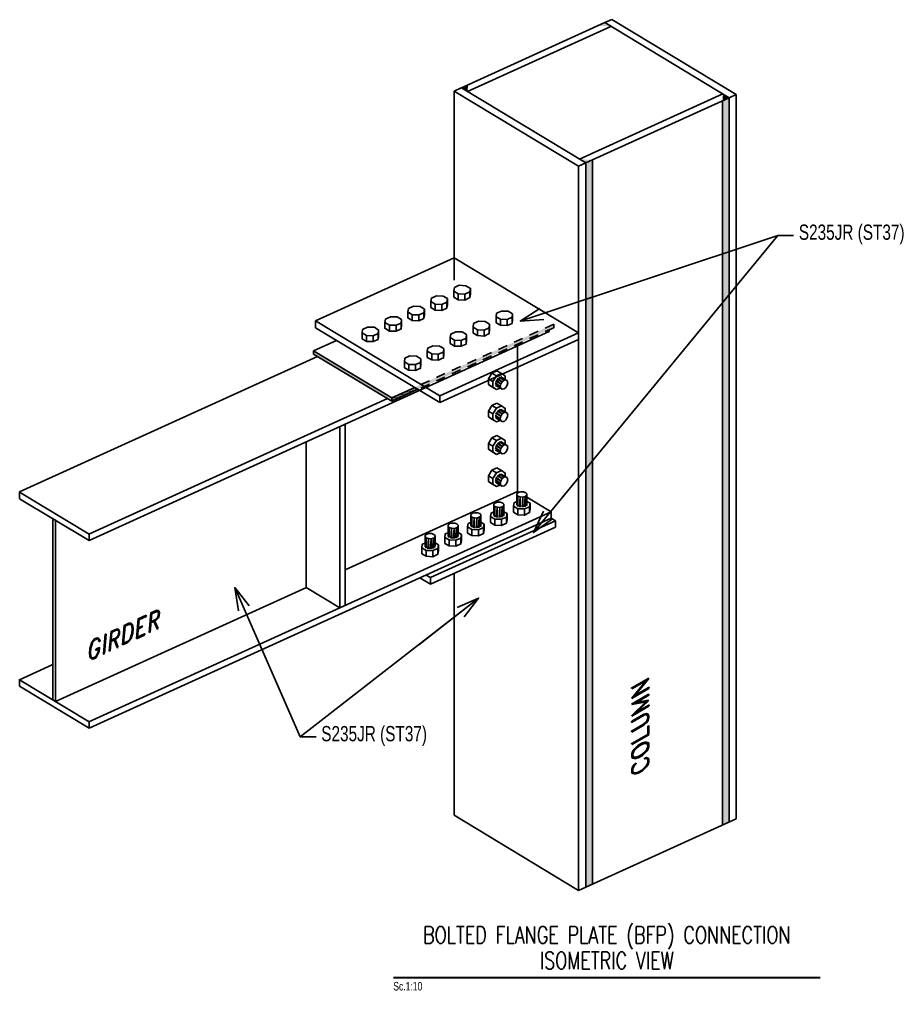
# Model space of a CAD drawing. Header units: millimetres. Extents: x 2772.1 to 2821.2, y 1269.4 to 1282.2.
# Drawn here: x 2809.52 to 2821.19, y 1269.35 to 1282.16 of the extents above; entities that cross this region are included whole.
import ezdxf
from ezdxf.enums import TextEntityAlignment as Align

# ---------------------------------------------------------------- set-up
doc = ezdxf.new("R2010")
doc.units = ezdxf.units.MM
doc.header["$MEASUREMENT"] = 0
doc.linetypes.add('CENTER2', pattern=[1.125, 0.75, -0.125, 0.125, -0.125])
doc.linetypes.add('HIDDEN2', pattern=[0.1875, 0.125, -0.0625])
for name, color, linetype in [('2', 2, 'Continuous'), ('4', 1, 'Continuous'), ('C1-0.1', 1, 'Continuous'), ('C2-0.2', 2, 'Continuous'), ('C3-0.3', 3, 'Continuous'), ('Dimensions & Leaders', 2, 'Continuous'), ('TEXT-0.2', 2, 'Continuous')]:
    doc.layers.add(name, color=color, linetype=linetype)
doc.styles.add('ROMAND', font='ROMAND.SHX', dxfattribs={"width": 0.8})
doc.styles.add('ROMANS', font='romans', dxfattribs={"height": 0.2})
doc.styles.add('Romanx', font='romanx.shx')
doc.dimstyles.new('LEADER', dxfattribs={"dimtxt": 0.2, "dimasz": 0.3, "dimexe": 0.15, "dimexo": 0, "dimgap": 0.1, "dimtad": 1, "dimdec": 0, "dimlfac": 100, "dimtxsty": 'Romanx', "dimcen": 0, "dimclrd": 2, "dimclre": 2, "dimclrt": 2, "dimadec": 0, "dimazin": 0, "dimtfac": 1, "dimtdec": 0, "dimtmove": 0, "dimatfit": 3, "dimfxl": 1, "dimarcsym": 0})
pattern_1 = [(0, (2587.531001, 1255.717417), (0.0028125, 0.005625), [0, -0.005625])]

msp = doc.modelspace()

# ---------------------------------------------------------------- hatches: boundary and pattern name
h = msp.add_hatch(color=1)
h.dxf.hatch_style = 1
h.paths.add_polyline_path([(2817.244, 1282.121), (2817.157, 1282.081), (2817.326, 1282.071)])
h = msp.add_hatch(color=1)
h.dxf.hatch_style = 1
h.paths.add_polyline_path([(2815.441, 1281.302), (2815.354, 1281.262), (2815.436, 1281.213), (2815.436, 1281.213)])
h = msp.add_hatch(color=1)
h.dxf.hatch_style = 1
h.paths.add_polyline_path([(2818.804, 1281.18), (2818.798, 1281.091), (2818.884, 1281.13), (2818.884, 1281.131)])
h = msp.add_hatch(color=1)
h.dxf.hatch_style = 1
h.paths.add_polyline_path([(2818.799, 1281.091), (2818.884, 1281.13), (2818.884, 1271.574), (2818.799, 1271.535)])
h = msp.add_hatch(color=1)
h.dxf.hatch_style = 1
h.paths.add_polyline_path([(2817.08, 1280.31), (2816.913, 1280.32), (2816.994, 1280.271)])
h = msp.add_hatch(color=1)
h.dxf.hatch_style = 1
h.paths.add_polyline_path([(2816.994, 1280.271), (2817.081, 1280.31), (2817.081, 1270.757), (2816.994, 1270.717)])
at = {"layer": 'C1-0.1', "linetype": 'Continuous'}
h = msp.add_hatch(dxfattribs=at)
h.set_pattern_fill('DOTS', color=256, scale=0.009016)
h.set_pattern_definition([(0, (2745.412016, 1219.96276), (0.00715645, 0.0143129), [0, -0.0143129])])
h.paths.add_polyline_path([(2814.571, 1277.41), (2814.738, 1277.31), (2814.738, 1277.31)])
h.paths.add_polyline_path([(2814.738, 1277.31), (2814.78, 1277.284), (2816.569, 1278.097), (2816.569, 1278.142), (2814.738, 1277.31)])
h = msp.add_hatch(dxfattribs=at)
h.set_pattern_fill('DOTS', color=256, scale=0.09)
h.set_pattern_definition(pattern_1)
h.paths.add_polyline_path([(2814.437, 1277.128), (2814.437, 1277.173), (2813.403, 1277.792), (2813.403, 1277.747)])
h = msp.add_hatch(dxfattribs=at)
h.set_pattern_fill('DOTS', color=256, scale=0.09)
h.set_pattern_definition(pattern_1)
h.paths.add_polyline_path([(2814.437, 1277.173), (2814.437, 1277.128), (2814.781, 1277.284), (2814.738, 1277.309)])

# ---------------------------------------------------------------- linework, layer by layer
at = {"color": 1}
for p, q in [((2813.403, 1277.792), (2813.706, 1277.929)), ((2814.437, 1277.173), (2814.74, 1277.31)), ((2814.437, 1277.128), (2814.781, 1277.284))]:
    msp.add_line(p, q, dxfattribs=at)
at = {"layer": '4'}
msp.add_line((2816.513, 1278.07), (2816.513, 1278.047), dxfattribs=at)
at = {"layer": 'C1-0.1'}
for p, q in [((2817.244, 1282.121), (2817.337, 1282.163)), ((2818.98, 1281.174), (2817.338, 1282.164)), ((2815.354, 1281.262), (2817.246, 1282.122)), ((2817.326, 1282.071), (2815.436, 1281.213)), ((2817.244, 1282.121), (2818.884, 1281.131)), ((2815.259, 1281.219), (2815.352, 1281.261)), ((2816.993, 1280.271), (2815.354, 1281.262)), ((2815.259, 1281.219), (2816.899, 1280.229)), ((2815.26, 1278.725), (2815.26, 1281.218)), ((2816.911, 1280.32), (2818.804, 1281.18)), ((2818.884, 1281.13), (2816.994, 1280.271)), ((2818.884, 1281.131), (2818.98, 1281.174)), ((2818.884, 1271.574), (2818.884, 1281.131)), ((2818.98, 1281.174), (2818.98, 1271.618)), ((2818.799, 1271.535), (2818.799, 1281.091)), ((2816.899, 1280.229), (2816.993, 1280.271)), ((2816.899, 1270.673), (2816.899, 1280.229)), ((2816.994, 1270.717), (2816.994, 1280.271)), ((2817.081, 1270.757), (2817.081, 1280.31)), ((2815.254, 1278.578), (2815.261, 1278.625)), ((2815.254, 1278.58), (2815.254, 1278.578)), ((2815.254, 1278.5), (2815.254, 1278.578)), ((2815.254, 1278.578), (2815.312, 1278.544)), ((2815.261, 1278.625), (2815.325, 1278.656)), ((2815.261, 1278.625), (2815.261, 1278.622)), ((2815.399, 1278.54), (2815.312, 1278.544)), ((2815.312, 1278.544), (2815.312, 1278.464)), ((2815.312, 1278.544), (2815.312, 1278.542)), ((2815.325, 1278.656), (2815.414, 1278.651)), ((2815.325, 1278.656), (2815.325, 1278.653)), ((2815.466, 1278.571), (2815.399, 1278.54)), ((2815.399, 1278.542), (2815.399, 1278.54)), ((2815.399, 1278.462), (2815.399, 1278.54)), ((2815.414, 1278.653), (2815.414, 1278.651)), ((2815.414, 1278.651), (2815.472, 1278.616)), ((2815.472, 1278.616), (2815.466, 1278.571)), ((2815.466, 1278.493), (2815.466, 1278.571)), ((2815.466, 1278.571), (2815.466, 1278.569)), ((2815.472, 1278.538), (2815.466, 1278.493)), ((2815.472, 1278.616), (2815.472, 1278.618)), ((2815.472, 1278.538), (2815.472, 1278.616)), ((2815.472, 1278.54), (2815.472, 1278.538)), ((2814.951, 1278.442), (2814.958, 1278.486)), ((2814.951, 1278.362), (2814.951, 1278.442)), ((2814.951, 1278.442), (2815.009, 1278.406)), ((2814.951, 1278.442), (2814.951, 1278.44)), ((2814.958, 1278.486), (2815.025, 1278.518)), ((2814.958, 1278.489), (2814.958, 1278.486)), ((2815.009, 1278.408), (2815.009, 1278.406)), ((2815.025, 1278.518), (2815.111, 1278.513)), ((2815.025, 1278.518), (2815.025, 1278.515)), ((2815.163, 1278.433), (2815.096, 1278.404)), ((2815.111, 1278.515), (2815.111, 1278.513)), ((2815.111, 1278.513), (2815.169, 1278.48)), ((2815.169, 1278.48), (2815.163, 1278.433)), ((2815.163, 1278.435), (2815.163, 1278.433)), ((2815.163, 1278.355), (2815.163, 1278.433)), ((2815.169, 1278.4), (2815.169, 1278.48)), ((2815.169, 1278.48), (2815.169, 1278.478)), ((2815.254, 1278.502), (2815.254, 1278.5)), ((2815.312, 1278.464), (2815.254, 1278.5)), ((2815.312, 1278.466), (2815.312, 1278.464)), ((2815.399, 1278.462), (2815.312, 1278.464)), ((2815.466, 1278.493), (2815.399, 1278.462)), ((2815.399, 1278.464), (2815.399, 1278.462)), ((2815.466, 1278.493), (2815.466, 1278.491)), ((2814.648, 1278.304), (2814.655, 1278.351)), ((2814.648, 1278.226), (2814.648, 1278.304)), ((2814.648, 1278.304), (2814.706, 1278.268)), ((2814.648, 1278.304), (2814.648, 1278.302)), ((2814.655, 1278.351), (2814.722, 1278.379)), ((2814.655, 1278.351), (2814.655, 1278.348)), ((2814.722, 1278.382), (2814.722, 1278.379)), ((2814.722, 1278.379), (2814.808, 1278.377)), ((2814.86, 1278.295), (2814.793, 1278.266)), ((2814.808, 1278.377), (2814.866, 1278.342)), ((2814.808, 1278.377), (2814.808, 1278.375)), ((2814.866, 1278.342), (2814.86, 1278.295)), ((2814.86, 1278.297), (2814.86, 1278.295)), ((2814.86, 1278.217), (2814.86, 1278.295)), ((2814.866, 1278.342), (2814.866, 1278.344)), ((2814.866, 1278.264), (2814.866, 1278.342)), ((2814.951, 1278.364), (2814.951, 1278.362)), ((2815.009, 1278.328), (2814.951, 1278.362)), ((2815.096, 1278.404), (2815.009, 1278.406)), ((2815.009, 1278.406), (2815.009, 1278.328)), ((2815.096, 1278.324), (2815.009, 1278.328)), ((2815.009, 1278.328), (2815.009, 1278.326)), ((2815.096, 1278.324), (2815.096, 1278.404)), ((2815.096, 1278.404), (2815.096, 1278.402)), ((2815.163, 1278.355), (2815.096, 1278.324)), ((2815.096, 1278.326), (2815.096, 1278.324)), ((2815.169, 1278.4), (2815.163, 1278.355)), ((2815.163, 1278.355), (2815.163, 1278.353)), ((2815.169, 1278.402), (2815.169, 1278.4)), ((2815.811, 1278.241), (2815.818, 1278.288)), ((2815.884, 1278.317), (2815.818, 1278.288)), ((2815.818, 1278.288), (2815.818, 1278.286)), ((2815.884, 1278.319), (2815.884, 1278.317)), ((2815.884, 1278.317), (2815.971, 1278.315)), ((2815.971, 1278.315), (2816.029, 1278.279)), ((2815.971, 1278.315), (2815.971, 1278.313)), ((2816.029, 1278.281), (2816.029, 1278.279)), ((2814.345, 1278.167), (2814.352, 1278.211)), ((2814.345, 1278.089), (2814.345, 1278.167)), ((2814.345, 1278.167), (2814.403, 1278.131)), ((2814.345, 1278.167), (2814.345, 1278.165)), ((2814.352, 1278.211), (2814.419, 1278.242)), ((2814.352, 1278.214), (2814.352, 1278.211)), ((2814.419, 1278.242), (2814.505, 1278.238)), ((2814.419, 1278.242), (2814.419, 1278.24)), ((2814.559, 1278.158), (2814.492, 1278.129)), ((2814.505, 1278.24), (2814.505, 1278.238)), ((2814.505, 1278.238), (2814.563, 1278.205)), ((2814.563, 1278.205), (2814.559, 1278.158)), ((2814.559, 1278.16), (2814.559, 1278.158)), ((2814.559, 1278.08), (2814.559, 1278.158)), ((2814.563, 1278.127), (2814.563, 1278.205)), ((2814.563, 1278.205), (2814.563, 1278.202)), ((2814.706, 1278.19), (2814.648, 1278.226)), ((2814.648, 1278.226), (2814.648, 1278.224)), ((2814.706, 1278.27), (2814.706, 1278.268)), ((2814.793, 1278.266), (2814.706, 1278.268)), ((2814.706, 1278.268), (2814.706, 1278.19)), ((2814.706, 1278.192), (2814.706, 1278.19)), ((2814.793, 1278.188), (2814.706, 1278.19)), ((2814.793, 1278.188), (2814.793, 1278.266)), ((2814.793, 1278.266), (2814.793, 1278.264)), ((2814.86, 1278.217), (2814.793, 1278.188)), ((2814.793, 1278.188), (2814.793, 1278.186)), ((2814.866, 1278.264), (2814.86, 1278.217)), ((2814.86, 1278.219), (2814.86, 1278.217)), ((2814.866, 1278.264), (2814.866, 1278.261)), ((2815.581, 1278.181), (2815.515, 1278.15)), ((2815.515, 1278.152), (2815.515, 1278.15)), ((2815.581, 1278.181), (2815.668, 1278.177)), ((2815.581, 1278.181), (2815.581, 1278.179)), ((2815.668, 1278.179), (2815.668, 1278.177)), ((2815.668, 1278.177), (2815.726, 1278.143)), ((2815.811, 1278.244), (2815.811, 1278.241)), ((2815.811, 1278.163), (2815.811, 1278.241)), ((2815.869, 1278.208), (2815.811, 1278.241)), ((2815.869, 1278.128), (2815.811, 1278.163)), ((2815.811, 1278.163), (2815.811, 1278.161)), ((2815.869, 1278.128), (2815.869, 1278.208)), ((2815.956, 1278.204), (2815.869, 1278.208)), ((2815.869, 1278.208), (2815.869, 1278.206)), ((2816.023, 1278.235), (2815.956, 1278.204)), ((2815.956, 1278.206), (2815.956, 1278.204)), ((2815.956, 1278.126), (2815.956, 1278.204)), ((2816.023, 1278.154), (2815.956, 1278.126)), ((2816.029, 1278.279), (2816.023, 1278.235)), ((2816.023, 1278.154), (2816.023, 1278.235)), ((2816.023, 1278.235), (2816.023, 1278.232)), ((2816.029, 1278.201), (2816.023, 1278.154)), ((2816.023, 1278.157), (2816.023, 1278.154)), ((2816.029, 1278.201), (2816.029, 1278.279)), ((2816.029, 1278.204), (2816.029, 1278.201)), ((2814.044, 1278.029), (2814.049, 1278.075)), ((2814.044, 1278.031), (2814.044, 1278.029)), ((2814.044, 1277.951), (2814.044, 1278.029)), ((2814.044, 1278.029), (2814.1, 1277.993)), ((2814.049, 1278.075), (2814.116, 1278.104)), ((2814.049, 1278.075), (2814.049, 1278.073)), ((2814.116, 1278.107), (2814.116, 1278.104)), ((2814.116, 1278.104), (2814.205, 1278.102)), ((2814.205, 1278.102), (2814.26, 1278.066)), ((2814.205, 1278.102), (2814.205, 1278.1)), ((2814.26, 1278.066), (2814.256, 1278.022)), ((2814.26, 1278.066), (2814.26, 1278.069)), ((2814.26, 1277.989), (2814.26, 1278.066)), ((2814.403, 1278.053), (2814.345, 1278.089)), ((2814.345, 1278.089), (2814.345, 1278.087)), ((2814.403, 1278.133), (2814.403, 1278.131)), ((2814.492, 1278.129), (2814.403, 1278.131)), ((2814.403, 1278.131), (2814.403, 1278.053)), ((2814.492, 1278.049), (2814.403, 1278.053)), ((2814.403, 1278.053), (2814.403, 1278.051)), ((2814.492, 1278.049), (2814.492, 1278.129)), ((2814.492, 1278.129), (2814.492, 1278.127)), ((2814.559, 1278.08), (2814.492, 1278.049)), ((2814.492, 1278.051), (2814.492, 1278.049)), ((2814.563, 1278.127), (2814.559, 1278.08)), ((2814.559, 1278.08), (2814.559, 1278.078)), ((2814.563, 1278.127), (2814.563, 1278.124)), ((2815.279, 1278.043), (2815.212, 1278.012)), ((2815.279, 1278.045), (2815.279, 1278.043)), ((2815.279, 1278.043), (2815.365, 1278.041)), ((2815.365, 1278.041), (2815.365, 1278.039)), ((2815.365, 1278.041), (2815.423, 1278.005)), ((2815.515, 1278.15), (2815.508, 1278.105)), ((2815.508, 1278.105), (2815.508, 1278.025)), ((2815.566, 1278.07), (2815.508, 1278.105)), ((2815.508, 1278.105), (2815.508, 1278.103)), ((2815.508, 1278.028), (2815.508, 1278.025)), ((2815.566, 1277.992), (2815.508, 1278.025)), ((2815.566, 1277.992), (2815.566, 1278.07)), ((2815.653, 1278.065), (2815.566, 1278.07)), ((2815.566, 1278.07), (2815.566, 1278.068)), ((2815.72, 1278.097), (2815.653, 1278.065)), ((2815.653, 1278.068), (2815.653, 1278.065)), ((2815.653, 1277.987), (2815.653, 1278.065)), ((2815.726, 1278.143), (2815.72, 1278.097)), ((2815.72, 1278.019), (2815.72, 1278.097)), ((2815.72, 1278.097), (2815.72, 1278.094)), ((2815.726, 1278.063), (2815.72, 1278.019)), ((2815.726, 1278.063), (2815.726, 1278.143)), ((2815.726, 1278.143), (2815.726, 1278.141)), ((2815.726, 1278.065), (2815.726, 1278.063)), ((2815.869, 1278.13), (2815.869, 1278.128)), ((2815.956, 1278.126), (2815.869, 1278.128)), ((2815.956, 1278.126), (2815.956, 1278.123)), ((2814.1, 1277.915), (2814.044, 1277.951)), ((2814.044, 1277.951), (2814.044, 1277.948)), ((2814.1, 1277.995), (2814.1, 1277.993)), ((2814.189, 1277.991), (2814.1, 1277.993)), ((2814.1, 1277.993), (2814.1, 1277.915)), ((2814.1, 1277.917), (2814.1, 1277.915)), ((2814.189, 1277.913), (2814.1, 1277.915)), ((2814.256, 1278.022), (2814.189, 1277.991)), ((2814.189, 1277.993), (2814.189, 1277.991)), ((2814.189, 1277.913), (2814.189, 1277.991)), ((2814.256, 1277.942), (2814.189, 1277.913)), ((2814.256, 1277.942), (2814.256, 1278.022)), ((2814.256, 1278.022), (2814.256, 1278.02)), ((2814.26, 1277.989), (2814.256, 1277.942)), ((2814.256, 1277.944), (2814.256, 1277.942)), ((2814.26, 1277.989), (2814.26, 1277.986)), ((2815.205, 1277.967), (2815.212, 1278.012)), ((2815.205, 1277.889), (2815.205, 1277.967)), ((2815.263, 1277.932), (2815.205, 1277.967)), ((2815.205, 1277.967), (2815.205, 1277.965)), ((2815.212, 1278.014), (2815.212, 1278.012)), ((2815.263, 1277.934), (2815.263, 1277.932)), ((2815.263, 1277.854), (2815.263, 1277.932)), ((2815.352, 1277.929), (2815.263, 1277.932)), ((2815.417, 1277.958), (2815.352, 1277.929)), ((2815.352, 1277.852), (2815.352, 1277.929)), ((2815.352, 1277.929), (2815.352, 1277.927)), ((2815.423, 1278.005), (2815.417, 1277.958)), ((2815.417, 1277.961), (2815.417, 1277.958)), ((2815.417, 1277.88), (2815.417, 1277.958)), ((2815.423, 1277.927), (2815.417, 1277.88)), ((2815.423, 1278.005), (2815.423, 1278.003)), ((2815.423, 1277.927), (2815.423, 1278.005)), ((2815.423, 1277.927), (2815.423, 1277.925)), ((2815.653, 1277.987), (2815.566, 1277.992)), ((2815.566, 1277.992), (2815.566, 1277.99)), ((2815.72, 1278.019), (2815.653, 1277.987)), ((2815.653, 1277.99), (2815.653, 1277.987)), ((2815.72, 1278.019), (2815.72, 1278.016)), ((2814.904, 1277.785), (2814.911, 1277.83)), ((2814.904, 1277.705), (2814.904, 1277.785)), ((2814.962, 1277.75), (2814.904, 1277.785)), ((2814.904, 1277.785), (2814.904, 1277.783)), ((2814.976, 1277.859), (2814.911, 1277.828)), ((2814.911, 1277.83), (2814.911, 1277.828)), ((2814.976, 1277.859), (2815.065, 1277.854)), ((2814.976, 1277.859), (2814.976, 1277.857)), ((2815.116, 1277.776), (2815.049, 1277.747)), ((2815.065, 1277.857), (2815.065, 1277.854)), ((2815.065, 1277.854), (2815.123, 1277.821)), ((2815.123, 1277.823), (2815.116, 1277.776)), ((2815.116, 1277.779), (2815.116, 1277.776)), ((2815.116, 1277.698), (2815.116, 1277.776)), ((2815.123, 1277.743), (2815.123, 1277.823)), ((2815.123, 1277.821), (2815.123, 1277.819)), ((2815.263, 1277.854), (2815.205, 1277.889)), ((2815.205, 1277.889), (2815.205, 1277.887)), ((2815.352, 1277.852), (2815.263, 1277.854)), ((2815.263, 1277.854), (2815.263, 1277.852)), ((2815.417, 1277.88), (2815.352, 1277.852)), ((2815.352, 1277.852), (2815.352, 1277.849)), ((2815.417, 1277.883), (2815.417, 1277.88)), ((2814.601, 1277.648), (2814.608, 1277.693)), ((2814.601, 1277.568), (2814.601, 1277.648)), ((2814.659, 1277.613), (2814.601, 1277.648)), ((2814.601, 1277.648), (2814.601, 1277.646)), ((2814.673, 1277.724), (2814.608, 1277.693)), ((2814.608, 1277.695), (2814.608, 1277.693)), ((2814.673, 1277.724), (2814.673, 1277.722)), ((2814.673, 1277.724), (2814.762, 1277.72)), ((2814.813, 1277.639), (2814.746, 1277.61)), ((2814.762, 1277.722), (2814.762, 1277.72)), ((2814.762, 1277.72), (2814.82, 1277.686)), ((2814.82, 1277.686), (2814.813, 1277.639)), ((2814.813, 1277.642), (2814.813, 1277.639)), ((2814.813, 1277.561), (2814.813, 1277.639)), ((2814.82, 1277.606), (2814.82, 1277.686)), ((2814.82, 1277.686), (2814.82, 1277.684)), ((2814.904, 1277.707), (2814.904, 1277.705)), ((2814.962, 1277.672), (2814.904, 1277.705)), ((2814.962, 1277.752), (2814.962, 1277.75)), ((2814.962, 1277.672), (2814.962, 1277.75)), ((2815.049, 1277.747), (2814.962, 1277.75)), ((2815.049, 1277.667), (2814.962, 1277.672)), ((2814.962, 1277.672), (2814.962, 1277.669)), ((2815.049, 1277.747), (2815.049, 1277.745)), ((2815.049, 1277.667), (2815.049, 1277.747)), ((2815.116, 1277.698), (2815.049, 1277.667)), ((2815.049, 1277.669), (2815.049, 1277.667)), ((2815.123, 1277.743), (2815.116, 1277.698)), ((2815.116, 1277.698), (2815.116, 1277.696)), ((2815.123, 1277.745), (2815.123, 1277.743)), ((2814.601, 1277.57), (2814.601, 1277.568)), ((2814.659, 1277.535), (2814.601, 1277.568)), ((2814.659, 1277.615), (2814.659, 1277.613)), ((2814.659, 1277.535), (2814.659, 1277.613)), ((2814.746, 1277.61), (2814.659, 1277.613)), ((2814.746, 1277.53), (2814.659, 1277.535)), ((2814.659, 1277.535), (2814.659, 1277.532)), ((2814.746, 1277.61), (2814.746, 1277.608)), ((2814.746, 1277.53), (2814.746, 1277.61)), ((2814.813, 1277.561), (2814.746, 1277.53)), ((2814.746, 1277.532), (2814.746, 1277.53)), ((2814.82, 1277.606), (2814.813, 1277.561)), ((2814.813, 1277.561), (2814.813, 1277.559)), ((2814.82, 1277.608), (2814.82, 1277.606)), ((2815.756, 1277.498), (2815.823, 1277.527)), ((2815.823, 1277.527), (2815.883, 1277.491)), ((2815.71, 1277.422), (2815.756, 1277.498)), ((2815.71, 1277.424), (2815.71, 1277.422)), ((2815.71, 1277.349), (2815.71, 1277.422)), ((2815.71, 1277.422), (2815.77, 1277.387)), ((2815.756, 1277.498), (2815.817, 1277.46)), ((2815.756, 1277.498), (2815.756, 1277.496)), ((2815.817, 1277.46), (2815.77, 1277.387)), ((2815.77, 1277.389), (2815.77, 1277.387)), ((2815.77, 1277.387), (2815.77, 1277.311)), ((2815.872, 1277.355), (2815.805, 1277.393)), ((2815.81, 1277.404), (2815.872, 1277.355)), ((2815.883, 1277.491), (2815.817, 1277.46)), ((2815.817, 1277.462), (2815.817, 1277.46)), ((2815.89, 1277.384), (2815.823, 1277.422)), ((2815.89, 1277.384), (2815.832, 1277.429)), ((2815.85, 1277.442), (2815.917, 1277.404)), ((2815.917, 1277.404), (2815.859, 1277.444)), ((2815.872, 1277.355), (2815.89, 1277.384)), ((2815.941, 1277.407), (2815.874, 1277.447)), ((2815.883, 1277.491), (2815.93, 1277.46)), ((2815.883, 1277.491), (2815.883, 1277.489)), ((2815.917, 1277.404), (2815.89, 1277.384)), ((2815.941, 1277.407), (2815.917, 1277.404)), ((2815.93, 1277.46), (2815.93, 1277.413)), ((2815.93, 1277.46), (2815.93, 1277.458)), ((2815.959, 1277.395), (2815.941, 1277.407)), ((2815.959, 1277.395), (2815.966, 1277.369)), ((2815.756, 1277.318), (2815.71, 1277.349)), ((2815.71, 1277.349), (2815.77, 1277.311)), ((2815.71, 1277.349), (2815.71, 1277.346)), ((2815.817, 1277.28), (2815.756, 1277.318)), ((2815.756, 1277.318), (2815.756, 1277.315)), ((2815.77, 1277.313), (2815.77, 1277.311)), ((2815.77, 1277.311), (2815.817, 1277.28)), ((2815.799, 1277.362), (2815.866, 1277.322)), ((2815.866, 1277.322), (2815.801, 1277.371)), ((2815.803, 1277.344), (2815.872, 1277.297)), ((2815.872, 1277.297), (2815.805, 1277.335)), ((2815.863, 1277.3), (2815.817, 1277.28)), ((2815.817, 1277.282), (2815.817, 1277.28)), ((2815.89, 1277.284), (2815.819, 1277.329)), ((2815.825, 1277.324), (2815.89, 1277.284)), ((2815.872, 1277.355), (2815.866, 1277.322)), ((2815.866, 1277.324), (2815.866, 1277.322)), ((2815.866, 1277.322), (2815.872, 1277.297)), ((2815.89, 1277.284), (2815.872, 1277.297)), ((2815.89, 1277.284), (2815.917, 1277.289)), ((2815.917, 1277.289), (2815.941, 1277.309)), ((2815.941, 1277.309), (2815.959, 1277.338)), ((2815.966, 1277.369), (2815.959, 1277.338)), ((2815.71, 1276.997), (2815.756, 1277.07)), ((2815.756, 1277.07), (2815.823, 1277.101)), ((2815.756, 1277.072), (2815.756, 1277.07)), ((2815.817, 1277.035), (2815.756, 1277.07)), ((2815.77, 1276.961), (2815.817, 1277.035)), ((2815.883, 1277.064), (2815.817, 1277.035)), ((2815.817, 1277.035), (2815.817, 1277.032)), ((2815.823, 1277.101), (2815.883, 1277.064)), ((2815.823, 1277.101), (2815.823, 1277.099)), ((2815.89, 1276.959), (2815.832, 1277.003)), ((2815.917, 1276.977), (2815.85, 1277.017)), ((2815.859, 1277.017), (2815.917, 1276.977)), ((2815.941, 1276.981), (2815.874, 1277.019)), ((2815.883, 1277.066), (2815.883, 1277.064)), ((2815.883, 1277.064), (2815.93, 1277.032)), ((2815.93, 1277.035), (2815.93, 1277.032)), ((2815.93, 1277.032), (2815.93, 1276.988)), ((2815.71, 1276.921), (2815.71, 1276.997)), ((2815.71, 1276.997), (2815.77, 1276.961)), ((2815.71, 1276.997), (2815.71, 1276.994)), ((2815.71, 1276.923), (2815.71, 1276.921)), ((2815.756, 1276.89), (2815.71, 1276.921)), ((2815.71, 1276.921), (2815.77, 1276.885)), ((2815.754, 1276.89), (2815.761, 1276.89)), ((2815.817, 1276.854), (2815.756, 1276.89)), ((2815.77, 1276.961), (2815.77, 1276.885)), ((2815.77, 1276.961), (2815.77, 1276.959)), ((2815.77, 1276.885), (2815.817, 1276.854)), ((2815.77, 1276.885), (2815.77, 1276.883)), ((2815.799, 1276.934), (2815.866, 1276.896)), ((2815.866, 1276.896), (2815.801, 1276.945)), ((2815.803, 1276.917), (2815.872, 1276.87)), ((2815.872, 1276.928), (2815.805, 1276.968)), ((2815.872, 1276.87), (2815.805, 1276.91)), ((2815.81, 1276.979), (2815.872, 1276.928)), ((2815.863, 1276.874), (2815.817, 1276.854)), ((2815.89, 1276.859), (2815.819, 1276.901)), ((2815.89, 1276.959), (2815.825, 1276.997)), ((2815.825, 1276.896), (2815.89, 1276.859)), ((2815.872, 1276.928), (2815.866, 1276.896)), ((2815.866, 1276.896), (2815.872, 1276.87)), ((2815.866, 1276.896), (2815.866, 1276.894)), ((2815.872, 1276.928), (2815.89, 1276.959)), ((2815.89, 1276.959), (2815.917, 1276.977)), ((2815.917, 1276.977), (2815.941, 1276.981)), ((2815.917, 1276.861), (2815.941, 1276.881)), ((2815.959, 1276.968), (2815.941, 1276.981)), ((2815.941, 1276.881), (2815.959, 1276.91)), ((2815.959, 1276.968), (2815.966, 1276.943)), ((2815.966, 1276.943), (2815.959, 1276.91)), ((2813.75, 1274.402), (2813.75, 1276.791)), ((2813.82, 1274.434), (2813.82, 1276.823)), ((2815.817, 1276.854), (2815.817, 1276.852)), ((2815.89, 1276.859), (2815.872, 1276.87)), ((2815.89, 1276.859), (2815.917, 1276.861)), ((2815.71, 1276.569), (2815.756, 1276.645)), ((2815.756, 1276.645), (2815.823, 1276.674)), ((2815.817, 1276.607), (2815.756, 1276.645)), ((2815.756, 1276.645), (2815.756, 1276.643)), ((2815.883, 1276.638), (2815.817, 1276.607)), ((2815.823, 1276.676), (2815.823, 1276.674)), ((2815.823, 1276.674), (2815.883, 1276.638)), ((2815.883, 1276.64), (2815.883, 1276.638)), ((2815.883, 1276.638), (2815.93, 1276.607)), ((2813.307, 1274.669), (2813.307, 1276.591)), ((2815.71, 1276.571), (2815.71, 1276.569)), ((2815.71, 1276.495), (2815.71, 1276.569)), ((2815.71, 1276.569), (2815.77, 1276.533)), ((2815.756, 1276.464), (2815.71, 1276.495)), ((2815.71, 1276.495), (2815.77, 1276.458)), ((2815.71, 1276.495), (2815.71, 1276.493)), ((2815.77, 1276.533), (2815.817, 1276.607)), ((2815.77, 1276.536), (2815.77, 1276.533)), ((2815.77, 1276.533), (2815.77, 1276.458)), ((2815.799, 1276.509), (2815.866, 1276.469)), ((2815.866, 1276.469), (2815.801, 1276.518)), ((2815.803, 1276.491), (2815.872, 1276.444)), ((2815.872, 1276.502), (2815.805, 1276.54)), ((2815.81, 1276.551), (2815.872, 1276.502)), ((2815.817, 1276.609), (2815.817, 1276.607)), ((2815.89, 1276.531), (2815.825, 1276.571)), ((2815.89, 1276.531), (2815.832, 1276.576)), ((2815.917, 1276.551), (2815.85, 1276.589)), ((2815.859, 1276.591), (2815.917, 1276.551)), ((2815.872, 1276.502), (2815.866, 1276.469)), ((2815.872, 1276.502), (2815.89, 1276.531)), ((2815.941, 1276.553), (2815.874, 1276.594)), ((2815.89, 1276.531), (2815.917, 1276.551)), ((2815.917, 1276.551), (2815.941, 1276.553)), ((2815.93, 1276.607), (2815.93, 1276.56)), ((2815.93, 1276.607), (2815.93, 1276.605)), ((2815.959, 1276.542), (2815.941, 1276.553)), ((2815.959, 1276.542), (2815.966, 1276.516)), ((2815.966, 1276.516), (2815.959, 1276.484)), ((2815.817, 1276.426), (2815.756, 1276.464)), ((2815.756, 1276.464), (2815.756, 1276.462)), ((2815.77, 1276.46), (2815.77, 1276.458)), ((2815.77, 1276.458), (2815.817, 1276.426)), ((2815.872, 1276.444), (2815.805, 1276.482)), ((2815.863, 1276.446), (2815.817, 1276.426)), ((2815.817, 1276.429), (2815.817, 1276.426)), ((2815.89, 1276.431), (2815.819, 1276.475)), ((2815.825, 1276.471), (2815.89, 1276.431)), ((2815.866, 1276.471), (2815.866, 1276.469)), ((2815.866, 1276.469), (2815.872, 1276.444)), ((2815.89, 1276.431), (2815.872, 1276.444)), ((2815.89, 1276.431), (2815.917, 1276.435)), ((2815.917, 1276.435), (2815.941, 1276.455)), ((2815.941, 1276.455), (2815.959, 1276.484)), ((2815.756, 1276.217), (2815.823, 1276.248)), ((2815.823, 1276.248), (2815.883, 1276.213)), ((2815.823, 1276.248), (2815.823, 1276.246)), ((2815.71, 1276.144), (2815.756, 1276.217)), ((2815.71, 1276.146), (2815.71, 1276.144)), ((2815.71, 1276.068), (2815.71, 1276.144)), ((2815.71, 1276.144), (2815.77, 1276.108)), ((2815.756, 1276.219), (2815.756, 1276.217)), ((2815.817, 1276.181), (2815.756, 1276.217)), ((2815.77, 1276.108), (2815.817, 1276.181)), ((2815.77, 1276.108), (2815.77, 1276.032)), ((2815.77, 1276.108), (2815.77, 1276.106)), ((2815.872, 1276.074), (2815.805, 1276.115)), ((2815.81, 1276.126), (2815.872, 1276.074)), ((2815.883, 1276.213), (2815.817, 1276.181)), ((2815.817, 1276.184), (2815.817, 1276.181)), ((2815.89, 1276.106), (2815.825, 1276.144)), ((2815.89, 1276.106), (2815.832, 1276.15)), ((2815.917, 1276.123), (2815.85, 1276.164)), ((2815.859, 1276.164), (2815.917, 1276.123)), ((2815.872, 1276.074), (2815.89, 1276.106)), ((2815.941, 1276.128), (2815.874, 1276.166)), ((2815.883, 1276.213), (2815.93, 1276.179)), ((2815.883, 1276.213), (2815.883, 1276.21)), ((2815.89, 1276.106), (2815.917, 1276.123)), ((2815.917, 1276.123), (2815.941, 1276.128)), ((2815.93, 1276.181), (2815.93, 1276.179)), ((2815.93, 1276.179), (2815.93, 1276.135)), ((2815.959, 1276.115), (2815.941, 1276.128)), ((2815.959, 1276.115), (2815.966, 1276.09)), ((2815.71, 1276.07), (2815.71, 1276.068)), ((2815.756, 1276.037), (2815.71, 1276.068)), ((2815.71, 1276.068), (2815.77, 1276.032)), ((2815.754, 1276.037), (2815.761, 1276.037)), ((2815.817, 1276.001), (2815.756, 1276.037)), ((2815.77, 1276.034), (2815.77, 1276.032)), ((2815.77, 1276.032), (2815.817, 1276.001)), ((2815.799, 1276.081), (2815.866, 1276.043)), ((2815.866, 1276.043), (2815.801, 1276.092)), ((2815.803, 1276.063), (2815.872, 1276.017)), ((2815.872, 1276.017), (2815.805, 1276.057)), ((2815.863, 1276.021), (2815.817, 1276.001)), ((2815.817, 1276.001), (2815.817, 1275.999)), ((2815.89, 1276.005), (2815.819, 1276.048)), ((2815.825, 1276.043), (2815.89, 1276.005)), ((2815.872, 1276.074), (2815.866, 1276.043)), ((2815.866, 1276.043), (2815.872, 1276.017)), ((2815.866, 1276.043), (2815.866, 1276.041)), ((2815.89, 1276.005), (2815.872, 1276.017)), ((2815.89, 1276.005), (2815.917, 1276.01)), ((2815.917, 1276.01), (2815.941, 1276.028)), ((2815.941, 1276.028), (2815.959, 1276.057)), ((2815.966, 1276.09), (2815.959, 1276.057)), ((2816.086, 1275.908), (2816.083, 1275.89)), ((2816.099, 1275.873), (2816.083, 1275.89)), ((2816.083, 1275.89), (2816.083, 1275.755)), ((2816.106, 1275.924), (2816.086, 1275.908)), ((2816.095, 1275.743), (2816.099, 1275.873)), ((2816.099, 1275.875), (2816.099, 1275.873)), ((2816.128, 1275.864), (2816.099, 1275.873)), ((2816.099, 1275.739), (2816.099, 1275.873)), ((2816.106, 1275.924), (2816.137, 1275.931)), ((2816.119, 1275.73), (2816.128, 1275.864)), ((2816.164, 1275.862), (2816.128, 1275.864)), ((2816.128, 1275.864), (2816.128, 1275.728)), ((2816.137, 1275.931), (2816.173, 1275.931)), ((2816.164, 1275.862), (2816.153, 1275.728)), ((2816.164, 1275.862), (2816.195, 1275.87)), ((2816.164, 1275.728), (2816.164, 1275.862)), ((2816.173, 1275.931), (2816.202, 1275.919)), ((2816.195, 1275.87), (2816.184, 1275.732)), ((2816.195, 1275.87), (2816.215, 1275.886)), ((2816.195, 1275.735), (2816.195, 1275.87)), ((2816.217, 1275.904), (2816.202, 1275.919)), ((2816.215, 1275.886), (2816.208, 1275.746)), ((2816.215, 1275.761), (2816.217, 1275.904)), ((2816.215, 1275.886), (2816.217, 1275.904)), ((2816.215, 1275.75), (2816.215, 1275.886)), ((2816.217, 1275.904), (2816.217, 1275.768)), ((2815.783, 1275.771), (2815.78, 1275.753)), ((2815.796, 1275.736), (2815.78, 1275.753)), ((2815.78, 1275.753), (2815.78, 1275.618)), ((2815.803, 1275.787), (2815.783, 1275.771)), ((2815.792, 1275.606), (2815.796, 1275.736)), ((2815.796, 1275.738), (2815.796, 1275.736)), ((2815.825, 1275.727), (2815.796, 1275.736)), ((2815.796, 1275.602), (2815.796, 1275.736)), ((2815.803, 1275.787), (2815.834, 1275.794)), ((2815.816, 1275.593), (2815.825, 1275.727)), ((2815.861, 1275.725), (2815.825, 1275.727)), ((2815.825, 1275.727), (2815.825, 1275.591)), ((2815.834, 1275.794), (2815.87, 1275.794)), ((2815.861, 1275.725), (2815.85, 1275.591)), ((2815.861, 1275.725), (2815.892, 1275.733)), ((2815.861, 1275.591), (2815.861, 1275.725)), ((2815.87, 1275.794), (2815.899, 1275.782)), ((2815.892, 1275.733), (2815.881, 1275.595)), ((2815.892, 1275.733), (2815.912, 1275.749)), ((2815.892, 1275.598), (2815.892, 1275.733)), ((2815.914, 1275.767), (2815.899, 1275.782)), ((2815.912, 1275.749), (2815.905, 1275.609)), ((2815.912, 1275.624), (2815.914, 1275.767)), ((2815.912, 1275.749), (2815.914, 1275.767)), ((2815.912, 1275.613), (2815.912, 1275.749)), ((2815.914, 1275.767), (2815.914, 1275.631)), ((2816.041, 1275.743), (2816.048, 1275.788)), ((2816.041, 1275.663), (2816.041, 1275.743)), ((2816.099, 1275.708), (2816.041, 1275.743)), ((2816.041, 1275.743), (2816.041, 1275.741)), ((2816.083, 1275.804), (2816.048, 1275.788)), ((2816.048, 1275.79), (2816.048, 1275.788)), ((2816.253, 1275.735), (2816.186, 1275.706)), ((2816.259, 1275.781), (2816.217, 1275.806)), ((2816.259, 1275.781), (2816.253, 1275.735)), ((2816.253, 1275.737), (2816.253, 1275.735)), ((2816.253, 1275.735), (2816.253, 1275.657)), ((2816.259, 1275.781), (2816.259, 1275.703)), ((2816.259, 1275.781), (2816.259, 1275.779)), ((2815.48, 1275.633), (2815.478, 1275.615)), ((2815.493, 1275.598), (2815.478, 1275.615)), ((2815.478, 1275.615), (2815.478, 1275.479)), ((2815.5, 1275.649), (2815.48, 1275.633)), ((2815.489, 1275.468), (2815.493, 1275.598)), ((2815.493, 1275.6), (2815.493, 1275.598)), ((2815.522, 1275.589), (2815.493, 1275.598)), ((2815.493, 1275.464), (2815.493, 1275.598)), ((2815.5, 1275.649), (2815.531, 1275.655)), ((2815.531, 1275.655), (2815.567, 1275.655)), ((2815.558, 1275.586), (2815.589, 1275.595)), ((2815.567, 1275.655), (2815.596, 1275.644)), ((2815.589, 1275.595), (2815.578, 1275.457)), ((2815.589, 1275.595), (2815.609, 1275.611)), ((2815.589, 1275.459), (2815.589, 1275.595)), ((2815.611, 1275.629), (2815.596, 1275.644)), ((2815.609, 1275.611), (2815.602, 1275.471)), ((2815.609, 1275.486), (2815.611, 1275.629)), ((2815.609, 1275.611), (2815.611, 1275.629)), ((2815.609, 1275.475), (2815.609, 1275.611)), ((2815.611, 1275.629), (2815.611, 1275.493)), ((2815.738, 1275.606), (2815.745, 1275.651)), ((2815.738, 1275.526), (2815.738, 1275.606)), ((2815.796, 1275.571), (2815.738, 1275.606)), ((2815.738, 1275.606), (2815.738, 1275.604)), ((2815.78, 1275.667), (2815.745, 1275.651)), ((2815.745, 1275.653), (2815.745, 1275.651)), ((2815.95, 1275.598), (2815.883, 1275.569)), ((2815.956, 1275.644), (2815.914, 1275.669)), ((2815.956, 1275.644), (2815.95, 1275.598)), ((2815.95, 1275.6), (2815.95, 1275.598)), ((2815.95, 1275.598), (2815.95, 1275.52)), ((2815.956, 1275.644), (2815.956, 1275.566)), ((2815.956, 1275.644), (2815.956, 1275.642)), ((2816.041, 1275.665), (2816.041, 1275.663)), ((2816.099, 1275.63), (2816.041, 1275.663)), ((2816.099, 1275.71), (2816.099, 1275.708)), ((2816.099, 1275.708), (2816.099, 1275.63)), ((2816.186, 1275.706), (2816.099, 1275.708)), ((2816.186, 1275.625), (2816.099, 1275.63)), ((2816.099, 1275.63), (2816.099, 1275.628)), ((2816.186, 1275.706), (2816.186, 1275.625)), ((2816.186, 1275.706), (2816.186, 1275.703)), ((2816.253, 1275.657), (2816.186, 1275.625)), ((2816.186, 1275.628), (2816.186, 1275.625)), ((2816.259, 1275.703), (2816.253, 1275.657)), ((2816.253, 1275.657), (2816.253, 1275.654)), ((2816.259, 1275.703), (2816.259, 1275.701)), ((2815.179, 1275.496), (2815.177, 1275.478)), ((2815.192, 1275.461), (2815.177, 1275.478)), ((2815.177, 1275.478), (2815.177, 1275.342)), ((2815.199, 1275.512), (2815.179, 1275.496)), ((2815.192, 1275.463), (2815.192, 1275.461)), ((2815.199, 1275.512), (2815.23, 1275.518)), ((2815.23, 1275.518), (2815.266, 1275.518)), ((2815.266, 1275.518), (2815.295, 1275.507)), ((2815.288, 1275.458), (2815.308, 1275.474)), ((2815.31, 1275.492), (2815.295, 1275.507)), ((2815.308, 1275.474), (2815.302, 1275.334)), ((2815.308, 1275.349), (2815.31, 1275.492)), ((2815.308, 1275.474), (2815.31, 1275.492)), ((2815.308, 1275.338), (2815.308, 1275.474)), ((2815.31, 1275.492), (2815.31, 1275.356)), ((2815.435, 1275.468), (2815.442, 1275.513)), ((2815.435, 1275.388), (2815.435, 1275.468)), ((2815.493, 1275.433), (2815.435, 1275.468)), ((2815.435, 1275.468), (2815.435, 1275.466)), ((2815.478, 1275.528), (2815.442, 1275.513)), ((2815.442, 1275.515), (2815.442, 1275.513)), ((2815.513, 1275.455), (2815.522, 1275.589)), ((2815.558, 1275.586), (2815.522, 1275.589)), ((2815.522, 1275.589), (2815.522, 1275.453)), ((2815.558, 1275.586), (2815.547, 1275.453)), ((2815.558, 1275.453), (2815.558, 1275.586)), ((2815.654, 1275.506), (2815.611, 1275.531)), ((2815.654, 1275.506), (2815.647, 1275.459)), ((2815.647, 1275.462), (2815.647, 1275.459)), ((2815.654, 1275.506), (2815.654, 1275.428)), ((2815.654, 1275.506), (2815.654, 1275.504)), ((2815.738, 1275.528), (2815.738, 1275.526)), ((2815.796, 1275.493), (2815.738, 1275.526)), ((2815.796, 1275.573), (2815.796, 1275.571)), ((2815.796, 1275.571), (2815.796, 1275.493)), ((2815.883, 1275.569), (2815.796, 1275.571)), ((2815.883, 1275.488), (2815.796, 1275.493)), ((2815.796, 1275.493), (2815.796, 1275.491)), ((2815.883, 1275.569), (2815.883, 1275.488)), ((2815.883, 1275.569), (2815.883, 1275.566)), ((2815.95, 1275.52), (2815.883, 1275.488)), ((2815.883, 1275.491), (2815.883, 1275.488)), ((2815.956, 1275.566), (2815.95, 1275.52)), ((2815.95, 1275.52), (2815.95, 1275.517)), ((2815.956, 1275.566), (2815.956, 1275.564)), ((2814.876, 1275.359), (2814.874, 1275.341)), ((2814.889, 1275.324), (2814.874, 1275.341)), ((2814.874, 1275.341), (2814.874, 1275.205)), ((2814.896, 1275.375), (2814.876, 1275.359)), ((2814.896, 1275.375), (2814.927, 1275.381)), ((2814.927, 1275.381), (2814.963, 1275.381)), ((2814.963, 1275.381), (2814.992, 1275.37)), ((2814.985, 1275.321), (2815.005, 1275.337)), ((2815.007, 1275.355), (2814.992, 1275.37)), ((2815.005, 1275.337), (2814.999, 1275.197)), ((2815.005, 1275.212), (2815.007, 1275.355)), ((2815.005, 1275.337), (2815.007, 1275.355)), ((2815.005, 1275.201), (2815.005, 1275.337)), ((2815.007, 1275.355), (2815.007, 1275.219)), ((2815.134, 1275.331), (2815.141, 1275.376)), ((2815.177, 1275.391), (2815.141, 1275.376)), ((2815.141, 1275.378), (2815.141, 1275.376)), ((2815.188, 1275.331), (2815.192, 1275.461)), ((2815.221, 1275.452), (2815.192, 1275.461)), ((2815.192, 1275.327), (2815.192, 1275.461)), ((2815.212, 1275.318), (2815.221, 1275.452)), ((2815.257, 1275.449), (2815.221, 1275.452)), ((2815.221, 1275.452), (2815.221, 1275.316)), ((2815.257, 1275.449), (2815.246, 1275.316)), ((2815.257, 1275.449), (2815.288, 1275.458)), ((2815.257, 1275.316), (2815.257, 1275.449)), ((2815.288, 1275.458), (2815.277, 1275.32)), ((2815.288, 1275.322), (2815.288, 1275.458)), ((2815.353, 1275.369), (2815.31, 1275.394)), ((2815.353, 1275.369), (2815.346, 1275.322)), ((2815.353, 1275.369), (2815.353, 1275.291)), ((2815.353, 1275.369), (2815.353, 1275.367)), ((2815.435, 1275.39), (2815.435, 1275.388)), ((2815.493, 1275.355), (2815.435, 1275.388)), ((2815.493, 1275.435), (2815.493, 1275.433)), ((2815.493, 1275.433), (2815.493, 1275.355)), ((2815.58, 1275.43), (2815.493, 1275.433)), ((2815.58, 1275.35), (2815.493, 1275.355)), ((2815.493, 1275.355), (2815.493, 1275.352)), ((2815.647, 1275.459), (2815.58, 1275.43)), ((2815.58, 1275.43), (2815.58, 1275.35)), ((2815.58, 1275.43), (2815.58, 1275.428)), ((2815.647, 1275.381), (2815.58, 1275.35)), ((2815.58, 1275.352), (2815.58, 1275.35)), ((2815.647, 1275.459), (2815.647, 1275.381)), ((2815.654, 1275.428), (2815.647, 1275.381)), ((2815.647, 1275.381), (2815.647, 1275.379)), ((2815.654, 1275.428), (2815.654, 1275.426)), ((2814.832, 1275.194), (2814.838, 1275.239)), ((2814.874, 1275.254), (2814.838, 1275.239)), ((2814.838, 1275.241), (2814.838, 1275.239)), ((2814.885, 1275.194), (2814.889, 1275.324)), ((2814.889, 1275.326), (2814.889, 1275.324)), ((2814.918, 1275.315), (2814.889, 1275.324)), ((2814.889, 1275.19), (2814.889, 1275.324)), ((2814.909, 1275.181), (2814.918, 1275.315)), ((2814.954, 1275.312), (2814.918, 1275.315)), ((2814.918, 1275.315), (2814.918, 1275.179)), ((2814.954, 1275.312), (2814.943, 1275.179)), ((2814.954, 1275.312), (2814.985, 1275.321)), ((2814.954, 1275.179), (2814.954, 1275.312)), ((2814.985, 1275.321), (2814.974, 1275.183)), ((2814.985, 1275.185), (2814.985, 1275.321)), ((2815.05, 1275.232), (2815.007, 1275.257)), ((2815.05, 1275.232), (2815.043, 1275.185)), ((2815.05, 1275.232), (2815.05, 1275.154)), ((2815.05, 1275.232), (2815.05, 1275.23)), ((2815.134, 1275.251), (2815.134, 1275.331)), ((2815.192, 1275.296), (2815.134, 1275.331)), ((2815.134, 1275.331), (2815.134, 1275.329)), ((2815.134, 1275.253), (2815.134, 1275.251)), ((2815.192, 1275.218), (2815.134, 1275.251)), ((2815.192, 1275.298), (2815.192, 1275.296)), ((2815.192, 1275.296), (2815.192, 1275.218)), ((2815.279, 1275.293), (2815.192, 1275.296)), ((2815.279, 1275.213), (2815.192, 1275.218)), ((2815.192, 1275.218), (2815.192, 1275.215)), ((2815.346, 1275.322), (2815.279, 1275.293)), ((2815.279, 1275.293), (2815.279, 1275.213)), ((2815.279, 1275.293), (2815.279, 1275.291)), ((2815.346, 1275.244), (2815.279, 1275.213)), ((2815.279, 1275.215), (2815.279, 1275.213)), ((2815.346, 1275.325), (2815.346, 1275.322)), ((2815.346, 1275.322), (2815.346, 1275.244)), ((2815.353, 1275.291), (2815.346, 1275.244)), ((2815.346, 1275.244), (2815.346, 1275.242)), ((2815.353, 1275.291), (2815.353, 1275.289)), ((2814.832, 1275.114), (2814.832, 1275.194)), ((2814.889, 1275.159), (2814.832, 1275.194)), ((2814.832, 1275.194), (2814.832, 1275.192)), ((2814.832, 1275.116), (2814.832, 1275.114)), ((2814.889, 1275.081), (2814.832, 1275.114)), ((2814.889, 1275.161), (2814.889, 1275.159)), ((2814.889, 1275.159), (2814.889, 1275.081)), ((2814.976, 1275.156), (2814.889, 1275.159)), ((2814.976, 1275.076), (2814.889, 1275.081)), ((2814.889, 1275.081), (2814.889, 1275.078)), ((2815.043, 1275.185), (2814.976, 1275.156)), ((2814.976, 1275.156), (2814.976, 1275.076)), ((2814.976, 1275.156), (2814.976, 1275.154)), ((2815.043, 1275.107), (2814.976, 1275.076)), ((2814.976, 1275.078), (2814.976, 1275.076)), ((2815.043, 1275.188), (2815.043, 1275.185)), ((2815.043, 1275.185), (2815.043, 1275.107)), ((2815.05, 1275.154), (2815.043, 1275.107)), ((2815.043, 1275.107), (2815.043, 1275.105)), ((2815.05, 1275.154), (2815.05, 1275.152)), ((2815.26, 1274.858), (2815.26, 1271.664)), ((2813.75, 1274.402), (2813.307, 1274.669)), ((2815.26, 1271.664), (2816.899, 1270.673)), ((2818.98, 1271.618), (2816.994, 1270.717)), ((2816.899, 1270.673), (2816.994, 1270.717))]:
    msp.add_line(p, q, dxfattribs=at)
at = {"layer": 'C1-0.1', "linetype": 'HIDDEN2'}
for p, q in [((2816.571, 1278.142), (2814.74, 1277.31)), ((2816.571, 1278.097), (2814.781, 1277.284))]:
    msp.add_line(p, q, dxfattribs=at)
at = {"layer": 'C1-0.1', "linetype": 'Continuous'}
for p, q in [((2816.571, 1278.097), (2816.571, 1278.142)), ((2813.403, 1277.747), (2813.403, 1277.792)), ((2814.437, 1277.173), (2813.403, 1277.792)), ((2814.437, 1277.128), (2813.403, 1277.747)), ((2814.437, 1277.173), (2814.437, 1277.128))]:
    msp.add_line(p, q, dxfattribs=at)
at = {"layer": 'C2-0.2'}
for p, q in [((2816.513, 1278.047), (2810.441, 1275.289)), ((2816.095, 1277.857), (2816.095, 1275.935)), ((2813.456, 1277.715), (2809.523, 1275.93)), ((2814.379, 1277.162), (2810.44, 1275.374)), ((2809.523, 1275.93), (2809.523, 1275.843)), ((2810.441, 1275.373), (2809.523, 1275.928)), ((2809.523, 1275.846), (2809.523, 1275.843)), ((2816.095, 1275.935), (2813.82, 1274.901)), ((2816.095, 1275.935), (2816.111, 1275.925)), ((2816.217, 1275.861), (2816.538, 1275.668)), ((2810.441, 1275.289), (2809.523, 1275.841)), ((2816.538, 1275.668), (2810.44, 1272.899)), ((2816.538, 1275.668), (2816.538, 1275.583)), ((2809.964, 1275.576), (2809.964, 1275.574)), ((2809.964, 1275.574), (2809.964, 1273.186)), ((2809.997, 1275.556), (2809.964, 1275.574)), ((2809.997, 1273.166), (2809.997, 1275.556)), ((2809.997, 1275.556), (2809.997, 1275.554)), ((2816.538, 1275.583), (2810.441, 1272.814)), ((2810.441, 1275.289), (2810.441, 1275.373)), ((2810.441, 1275.373), (2810.441, 1275.371)), ((2810.441, 1275.289), (2810.441, 1275.287)), ((2813.308, 1274.668), (2810, 1273.165)), ((2809.964, 1273.654), (2809.523, 1273.453)), ((2809.523, 1273.458), (2809.523, 1273.455)), ((2809.523, 1273.455), (2809.523, 1273.371)), ((2810.441, 1272.898), (2809.523, 1273.453)), ((2809.523, 1273.371), (2809.523, 1273.368)), ((2810.441, 1272.814), (2809.523, 1273.368)), ((2809.997, 1273.297), (2809.997, 1273.295)), ((2809.964, 1273.188), (2809.964, 1273.186)), ((2809.997, 1273.166), (2809.964, 1273.186)), ((2809.997, 1273.168), (2809.997, 1273.166)), ((2810.441, 1272.901), (2810.441, 1272.898)), ((2810.441, 1272.814), (2810.441, 1272.898)), ((2810.441, 1272.816), (2810.441, 1272.814))]:
    msp.add_line(p, q, dxfattribs=at)
at = {"layer": 'C3-0.3', "linetype": 'Continuous'}
for p, q in [((2815.26, 1279.018), (2813.429, 1278.187)), ((2816.899, 1278.028), (2815.26, 1279.018)), ((2813.428, 1278.097), (2813.428, 1278.186)), ((2813.429, 1278.187), (2815.068, 1277.196)), ((2815.068, 1277.111), (2813.428, 1278.097)), ((2815.068, 1277.196), (2816.899, 1278.028)), ((2816.899, 1278.027), (2816.899, 1277.943)), ((2816.899, 1277.943), (2815.068, 1277.111)), ((2815.068, 1277.196), (2815.068, 1277.111)), ((2816.596, 1275.549), (2814.945, 1274.799)), ((2816.596, 1275.464), (2814.945, 1274.715)), ((2816.596, 1275.549), (2816.538, 1275.583)), ((2816.596, 1275.549), (2816.596, 1275.464)), ((2814.945, 1274.799), (2814.887, 1274.833)), ((2814.945, 1274.715), (2814.807, 1274.796)), ((2814.945, 1274.799), (2814.945, 1274.715))]:
    msp.add_line(p, q, dxfattribs=at)
at = {"layer": 'C3-0.3', "color": 3, "linetype": 'Continuous', "const_width": 0.0282}
msp.add_lwpolyline([(2814.455, 1269.522), (2820.09, 1269.522)], dxfattribs=at)

# ---------------------------------------------------------------- texts
at = {"layer": '2', "linetype": 'CENTER2', "style": 'Romanx', "width": 0.75}
for p in [(2819.805, 1279.357), (2813.505, 1272.741)]:
    msp.add_text('S235JR (ST37)', height=0.20177, dxfattribs=at).set_placement(p, align=Align.MIDDLE_LEFT)
at = {"layer": '2', "linetype": 'CENTER2', "style": 'ROMANS', "width": 0.75}
for s, p in [('BOLTED FLANGE PLATE (BFP) CONNECTION', (2817.272, 1270.086)), ('ISOMETRIC VIEW', (2817.272, 1269.748))]:
    msp.add_text(s, height=0.2254, dxfattribs=at).set_placement(p, align=Align.MIDDLE_CENTER)
at = {"layer": 'TEXT-0.2', "style": 'ROMAND'}
for s, rotation, oblique, p in [('GIRDER', 25, 30, (2810.845, 1274.017)), ('COLUMN', 90, 330, (2817.714, 1272.895))]:
    msp.add_text(s, height=0.2254, rotation=rotation, dxfattribs=dict(at, oblique=oblique)).set_placement(p, align=Align.MIDDLE_CENTER)
at = {"layer": 'TEXT-0.2', "linetype": 'CENTER2', "style": 'Romanx', "width": 0.75}
msp.add_text('Sc.1:10', height=0.1127, dxfattribs=at).set_placement((2814.455, 1269.409), align=Align.MIDDLE_LEFT)

# ---------------------------------------------------------------- leaders
at = {"layer": 'Dimensions & Leaders'}
for points in [[(2816.13, 1278.183), (2819.526, 1279.313), (2819.735, 1279.313)], [(2816.304, 1275.394), (2819.526, 1279.313), (2819.735, 1279.313)], [(2812.364, 1274.669), (2813.226, 1272.697), (2813.436, 1272.697)], [(2815.58, 1274.529), (2813.226, 1272.697), (2813.436, 1272.697)]]:
    msp.add_leader(points, dimstyle='LEADER', override={"dimasz": 0.3, "dimclrd": 3, "dimldrblk": 'Open30'}, dxfattribs=at)

doc.saveas('drawing.dxf')
